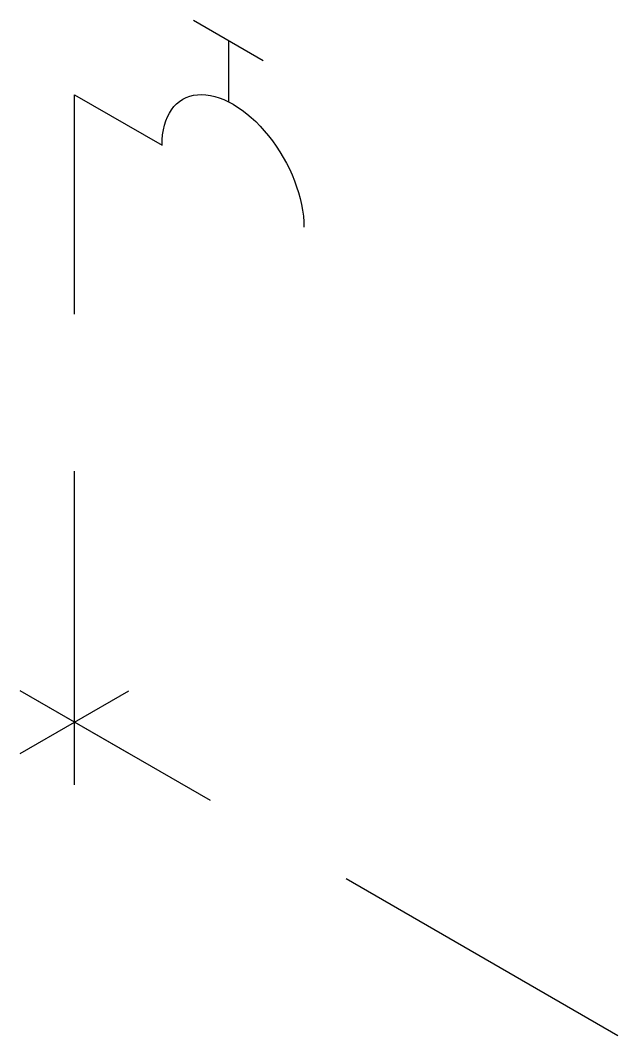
# Model space of a CAD drawing. Header units: millimetres. Extents: x -2819.275 to -2818.799, y 1115.995 to 1116.804.
import ezdxf

# ---------------------------------------------------------------- set-up
doc = ezdxf.new("R2010")
doc.units = ezdxf.units.MM
doc.linetypes.add('HIDDEN', pattern=[0.375, 0.25, -0.125])
doc.layers.add('Hds_iso_símbolos', color=2, linetype='Continuous')

msp = doc.modelspace()

# ---------------------------------------------------------------- linework, layer by layer
at = {"layer": 'Hds_iso_símbolos', "color": 3}
for p, q in [((-2819.13671, 1116.80401), (-2819.08122, 1116.77197)), ((-2819.23155, 1116.74467), (-2819.16186, 1116.70444))]:
    msp.add_line(p, q, dxfattribs=at)
at = {"layer": 'Hds_iso_símbolos', "color": 3, "linetype": 'Continuous'}
msp.add_line((-2819.10896, 1116.78799), (-2819.10896, 1116.73911), dxfattribs=at)
at = {"layer": 'Hds_iso_símbolos', "color": 1, "linetype": 'HIDDEN'}
for p, q in [((-2819.23155, 1116.19467), (-2819.23155, 1116.74467)), ((-2818.79854, 1115.99467), (-2819.27485, 1116.26967)), ((-2819.27485, 1116.21967), (-2819.18825, 1116.26967)), ((-2819.18825, 1116.21967), (-2819.27485, 1116.26967))]:
    msp.add_line(p, q, dxfattribs=at)
at = {"layer": 'Hds_iso_símbolos', "color": 3, "extrusion": (0, 0, -1)}
msp.add_ellipse((-2819.10526, 1116.67176), major_axis=(0.04002, -0.06932), ratio=0.57735, start_param=2.356194, end_param=5.497787, dxfattribs=at)

doc.saveas('drawing.dxf')
